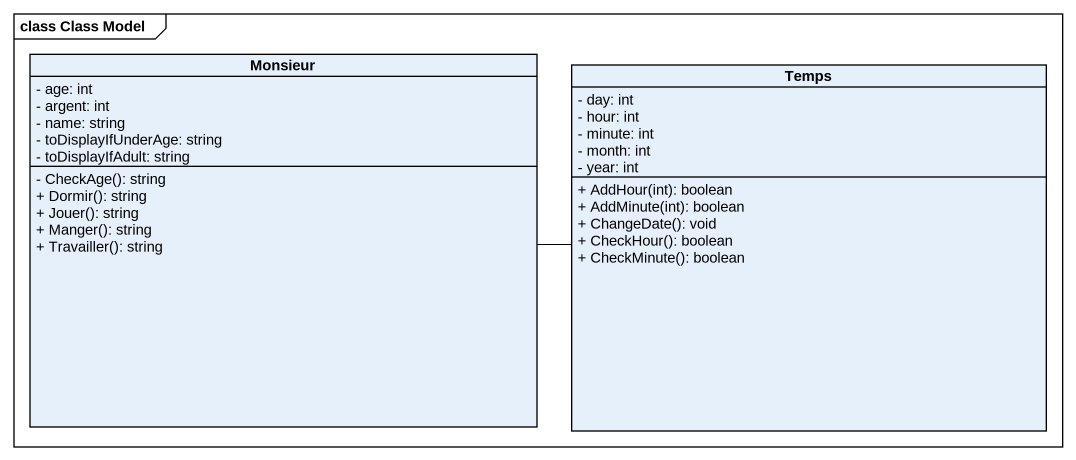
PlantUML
@startuml
mainframe class Class Model
hide circle
hide empty members
skinparam classAttributeIconSize 0
class Monsieur {
  - age: int
  - argent: int
  - name: string
  - toDisplayIfUnderAge: string
  - toDisplayIfAdult: string
  - CheckAge(): string
  + Dormir(): string
  + Jouer(): string
  + Manger(): string
  + Travailler(): string
}
class Temps {
  - day: int
  - hour: int
  - minute: int
  - month: int
  - year: int
  + AddHour(int): boolean
  + AddMinute(int): boolean
  + ChangeDate(): void
  + CheckHour(): boolean
  + CheckMinute(): boolean
}
Monsieur -right- Temps
@enduml
